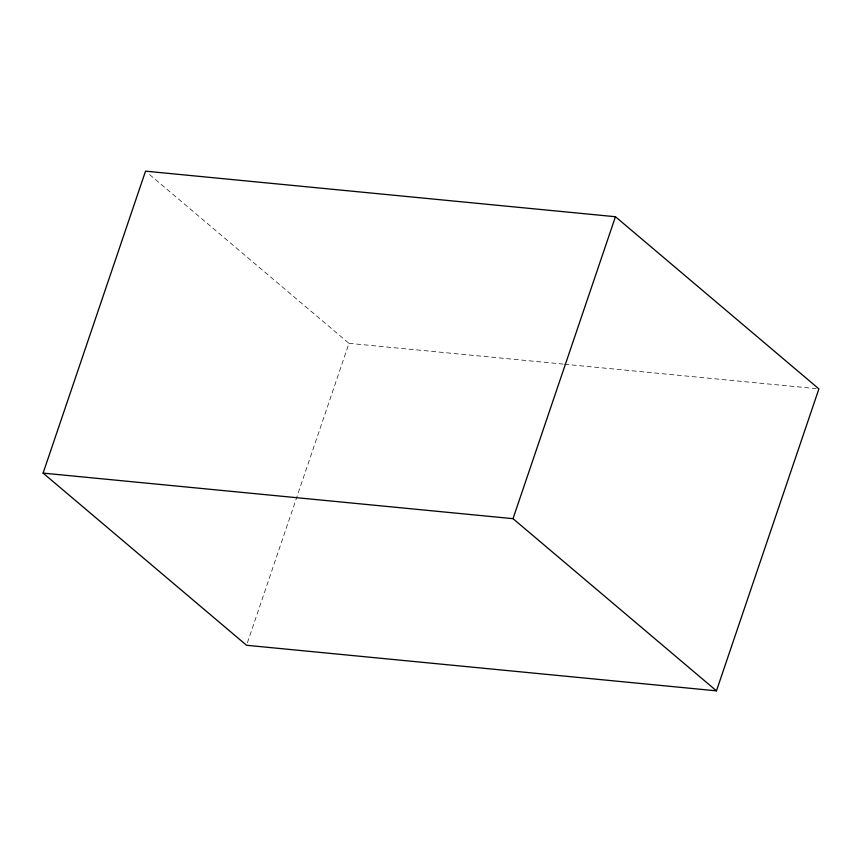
<?xml version="1.0" encoding="UTF-8"?>
<svg xmlns="http://www.w3.org/2000/svg" width="862" height="862" viewBox="0 0 862 862"><rect width="100%" height="100%" fill="white"/><g stroke="black" fill="none" stroke-linecap="round" stroke-linejoin="round"><path stroke-width="0.65" stroke-dasharray="4.31 3.23" d="M247.405 642.729L348.981 343.335L148.62 173.768M348.981 343.335L563.188 364.098M564.524 364.227L816.217 388.633"/><path stroke-width="1.29" d="M43.1 473.109L145.538 171.161L615.457 216.728L818.9 388.891L716.462 690.839L246.543 645.272L43.1 473.109L513.019 518.665L716.462 690.839M513.019 518.665L615.457 216.728"/></g></svg>
